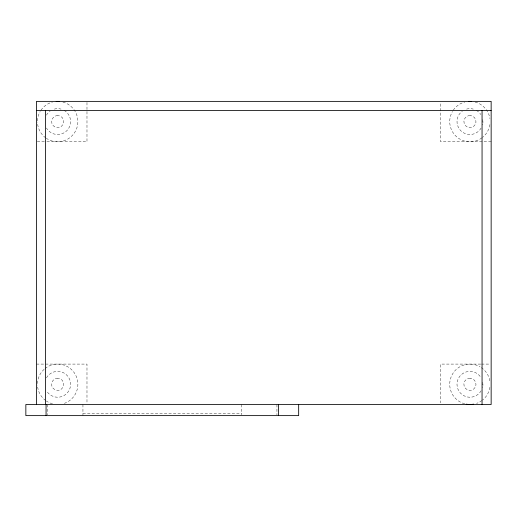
<?xml version="1.0" encoding="UTF-8"?>
<svg xmlns="http://www.w3.org/2000/svg" width="517" height="517" viewBox="0 0 517 517"><rect width="100%" height="100%" fill="white"/><g stroke="black" fill="none" stroke-linecap="round" stroke-linejoin="round"><path stroke-width="0.39" stroke-dasharray="2.58 1.94" d="M37.263 141.794L46.084 141.794M46.885 141.794L86.979 141.794L86.979 101.377M491.15 141.794L440.626 141.794L440.626 102.172M36.461 364.091L86.979 364.091L86.979 402.924M480.726 364.091L440.626 364.091L440.626 402.924M481.527 364.091L489.547 364.091M82.94 413.6L241.575 413.6M482.865 121.585L482.988 122.529M482.865 384.299L482.988 385.243M276.938 404.507L276.938 414.828M241.575 404.507L241.575 414.828M82.94 404.507L82.94 415.623M47.577 404.507L47.577 414.828M489.916 124.603A20.208 20.208 0 0 1 482.535 137.386M481.928 137.852A20.208 20.208 0 0 1 452.433 111.485M453.228 110.205A20.208 20.208 0 0 1 464.699 102.069M475.162 102.069A20.208 20.208 0 0 1 485.728 108.984M486.193 109.591A20.208 20.208 0 0 1 489.916 118.574M481.127 128.054A12.931 12.931 0 0 1 461.28 131.195A12.931 12.931 0 0 1 462.334 111.123M466.586 109.1A12.931 12.931 0 0 1 473.275 109.1M476.396 110.392A12.931 12.931 0 0 1 480.778 114.548M482.704 119.563A12.931 12.931 0 0 1 482.419 124.933M73.937 109.591A20.208 20.208 0 0 1 46.297 138.285M45.677 137.852A20.208 20.208 0 0 1 37.483 122.335M37.483 120.836A20.208 20.208 0 0 1 40.177 111.485M40.979 110.205A20.208 20.208 0 0 1 52.45 102.069M62.906 102.069A20.208 20.208 0 0 1 73.479 108.984M64.147 110.392A12.931 12.931 0 0 1 66.822 130.73A12.931 12.931 0 0 1 46.478 128.054M46.478 115.123A12.931 12.931 0 0 1 50.078 111.123M54.33 109.1A12.931 12.931 0 0 1 61.025 109.1M45.076 368.498A20.208 20.208 0 0 1 75.366 374.521A20.208 20.208 0 0 1 64.347 403.376M52.45 403.816A20.208 20.208 0 0 1 46.297 400.998M45.677 400.559A20.208 20.208 0 0 1 37.483 385.049M37.483 383.549A20.208 20.208 0 0 1 44.494 368.983M46.478 377.83A12.931 12.931 0 0 1 65.989 374.392A12.931 12.931 0 0 1 65.989 394.206A12.931 12.931 0 0 1 46.478 390.762M489.916 387.311A20.208 20.208 0 0 1 482.535 400.093M481.928 400.559A20.208 20.208 0 0 1 476.603 403.376M464.699 403.816A20.208 20.208 0 0 1 451.263 376.563A20.208 20.208 0 0 1 480.034 366.799M481.308 367.6A20.208 20.208 0 0 1 489.916 381.281M482.704 382.276A12.931 12.931 0 0 1 482.419 387.647M481.127 390.762A12.931 12.931 0 0 1 461.791 394.348A12.931 12.931 0 0 1 461.28 374.689A12.931 12.931 0 0 1 480.778 377.261M57.826 115.524L56.25 115.698A6.062 6.062 0 0 0 57.536 127.647L59.106 127.479A6.062 6.062 0 0 0 57.826 115.524M470.076 115.524L468.505 115.698A6.062 6.062 0 0 0 469.785 127.647L471.362 127.479A6.062 6.062 0 0 0 470.076 115.524M57.826 378.237L56.25 378.405A6.062 6.062 0 0 0 57.536 390.361L59.106 390.193A6.062 6.062 0 0 0 57.826 378.237M470.076 378.237L468.505 378.405A6.062 6.062 0 0 0 469.785 390.361L471.362 390.193A6.062 6.062 0 0 0 470.076 378.237"/><path stroke-width="0.78" d="M36.461 110.47L491.15 110.47M482.057 110.47L482.057 404.507M298.664 404.507L298.664 415.623L25.85 415.623L25.85 404.507L491.15 404.507L491.15 101.377L36.461 101.377L36.461 404.507M278.456 404.507L278.456 415.623M46.058 404.507L46.058 415.623M45.554 110.47L45.554 404.507M468.428 101.435A20.208 20.208 0 0 1 471.433 101.435M56.172 101.435A20.208 20.208 0 0 1 59.184 101.435M473.695 404.152A20.208 20.208 0 0 1 466.166 404.152"/></g></svg>
